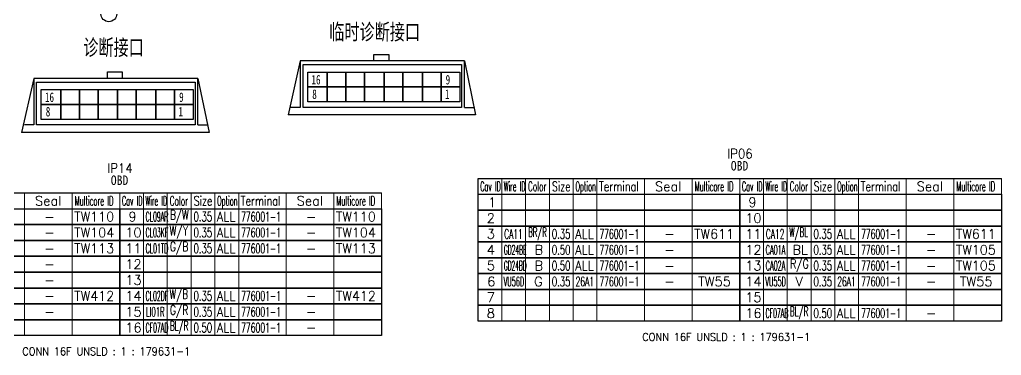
# Model space of a CAD drawing. Header units: inches. Extents: x 47316 to 59086, y 3141 to 11743.
# Drawn here: x 51089.5 to 51399, y 8415.4 to 8521.3 of the extents above; entities that cross this region are included whole.
import ezdxf

# ---------------------------------------------------------------- set-up
doc = ezdxf.new("R2010")
doc.units = ezdxf.units.IN
doc.header["$MEASUREMENT"] = 0
doc.layers.add('___SHELL', color=7, linetype='Continuous')
doc.styles.add('MtX_FangSong_GB2312', font='')
doc.styles.add('MtX_SimSun', font='')
doc.styles.get("Standard").update_dxf_attribs({"font": ''})
doc.styles.get('MtX_FangSong_GB2312').set_extended_font_data('FangSong_GB2312')
doc.styles.get('MtX_SimSun').set_extended_font_data('SimSun')
doc.styles.get('Standard').set_extended_font_data('SimSun')

msp = doc.modelspace()

# ---------------------------------------------------------------- linework, layer by layer
at = {"color": 0, "linetype": 'Continuous', "lineweight": -2}
for p, q in [((51234, 8471.19), (51399, 8471.19)), ((51234, 8466.19), (51234, 8471.19)), ((51038.54, 8466.64), (51203.54, 8466.64)), ((51234, 8466.19), (51399, 8466.19)), ((51038.54, 8461.64), (51203.54, 8461.64))]:
    msp.add_line(p, q, dxfattribs=at)
at = {"color": 7, "linetype": 'Continuous', "lineweight": 15}
for p, q in [((51241.5, 8466.19), (51241.5, 8471.19)), ((51249, 8466.19), (51249, 8471.19)), ((51256.5, 8466.19), (51256.5, 8471.19)), ((51264, 8466.19), (51264, 8471.19)), ((51271.5, 8466.19), (51271.5, 8471.19)), ((51286.5, 8466.19), (51286.5, 8471.19)), ((51301.5, 8466.19), (51301.5, 8471.19)), ((51316.5, 8466.19), (51316.5, 8471.19)), ((51324, 8466.19), (51324, 8471.19)), ((51331.5, 8466.19), (51331.5, 8471.19)), ((51339, 8466.19), (51339, 8471.19)), ((51346.5, 8466.19), (51346.5, 8471.19)), ((51354, 8466.19), (51354, 8471.19)), ((51369, 8466.19), (51369, 8471.19)), ((51384, 8466.19), (51384, 8471.19)), ((51399, 8466.19), (51399, 8471.19)), ((51091.04, 8461.64), (51091.04, 8466.64)), ((51106.04, 8461.64), (51106.04, 8466.64)), ((51121.04, 8461.64), (51121.04, 8466.64)), ((51128.54, 8461.64), (51128.54, 8466.64)), ((51136.04, 8461.64), (51136.04, 8466.64)), ((51143.54, 8461.64), (51143.54, 8466.64)), ((51151.04, 8461.64), (51151.04, 8466.64)), ((51158.54, 8461.64), (51158.54, 8466.64)), ((51173.54, 8461.64), (51173.54, 8466.64)), ((51188.54, 8461.64), (51188.54, 8466.64)), ((51203.54, 8461.64), (51203.54, 8466.64))]:
    msp.add_line(p, q, dxfattribs=at)
at = {"color": 102, "linetype": 'Continuous', "lineweight": 15}
for p, q in [((51241.5, 8461.19), (51241.5, 8466.19)), ((51249, 8461.19), (51249, 8466.19)), ((51256.5, 8461.19), (51256.5, 8466.19)), ((51264, 8461.19), (51264, 8466.19)), ((51271.5, 8461.19), (51271.5, 8466.19)), ((51286.5, 8461.19), (51286.5, 8466.19)), ((51301.5, 8461.19), (51301.5, 8466.19)), ((51324, 8461.19), (51324, 8466.19)), ((51331.5, 8461.19), (51331.5, 8466.19)), ((51339, 8461.19), (51339, 8466.19)), ((51346.5, 8461.19), (51346.5, 8466.19)), ((51354, 8461.19), (51354, 8466.19)), ((51369, 8461.19), (51369, 8466.19)), ((51384, 8461.19), (51384, 8466.19)), ((51091.04, 8456.64), (51091.04, 8461.64)), ((51106.04, 8456.64), (51106.04, 8461.64)), ((51128.54, 8456.64), (51128.54, 8461.64)), ((51136.04, 8456.64), (51136.04, 8461.64)), ((51143.54, 8456.64), (51143.54, 8461.64)), ((51151.04, 8456.64), (51151.04, 8461.64)), ((51158.54, 8456.64), (51158.54, 8461.64)), ((51173.54, 8456.64), (51173.54, 8461.64)), ((51188.54, 8456.64), (51188.54, 8461.64)), ((51241.5, 8456.19), (51241.5, 8461.19)), ((51249, 8456.19), (51249, 8461.19)), ((51256.5, 8456.19), (51256.5, 8461.19)), ((51264, 8456.19), (51264, 8461.19)), ((51271.5, 8456.19), (51271.5, 8461.19)), ((51286.5, 8456.19), (51286.5, 8461.19)), ((51301.5, 8456.19), (51301.5, 8461.19)), ((51324, 8456.19), (51324, 8461.19)), ((51331.5, 8456.19), (51331.5, 8461.19)), ((51339, 8456.19), (51339, 8461.19)), ((51346.5, 8456.19), (51346.5, 8461.19)), ((51354, 8456.19), (51354, 8461.19)), ((51369, 8456.19), (51369, 8461.19)), ((51384, 8456.19), (51384, 8461.19)), ((51091.04, 8451.64), (51091.04, 8456.64)), ((51106.04, 8451.64), (51106.04, 8456.64)), ((51128.54, 8451.64), (51128.54, 8456.64)), ((51136.04, 8451.64), (51136.04, 8456.64)), ((51143.54, 8451.64), (51143.54, 8456.64)), ((51151.04, 8451.64), (51151.04, 8456.64)), ((51158.54, 8451.64), (51158.54, 8456.64)), ((51173.54, 8451.64), (51173.54, 8456.64)), ((51188.54, 8451.64), (51188.54, 8456.64)), ((51241.5, 8451.19), (51241.5, 8456.19)), ((51249, 8451.19), (51249, 8456.19)), ((51256.5, 8451.19), (51256.5, 8456.19)), ((51264, 8451.19), (51264, 8456.19)), ((51271.5, 8451.19), (51271.5, 8456.19)), ((51286.5, 8451.19), (51286.5, 8456.19)), ((51301.5, 8451.19), (51301.5, 8456.19)), ((51324, 8451.19), (51324, 8456.19)), ((51331.5, 8451.19), (51331.5, 8456.19)), ((51339, 8451.19), (51339, 8456.19)), ((51346.5, 8451.19), (51346.5, 8456.19)), ((51354, 8451.19), (51354, 8456.19)), ((51369, 8451.19), (51369, 8456.19)), ((51384, 8451.19), (51384, 8456.19)), ((51091.04, 8446.64), (51091.04, 8451.64)), ((51106.04, 8446.64), (51106.04, 8451.64)), ((51128.54, 8446.64), (51128.54, 8451.64)), ((51136.04, 8446.64), (51136.04, 8451.64)), ((51143.54, 8446.64), (51143.54, 8451.64)), ((51151.04, 8446.64), (51151.04, 8451.64)), ((51158.54, 8446.64), (51158.54, 8451.64)), ((51173.54, 8446.64), (51173.54, 8451.64)), ((51188.54, 8446.64), (51188.54, 8451.64)), ((51241.5, 8446.19), (51241.5, 8451.19)), ((51249, 8446.19), (51249, 8451.19)), ((51256.5, 8446.19), (51256.5, 8451.19)), ((51264, 8446.19), (51264, 8451.19)), ((51271.5, 8446.19), (51271.5, 8451.19)), ((51286.5, 8446.19), (51286.5, 8451.19)), ((51301.5, 8446.19), (51301.5, 8451.19)), ((51324, 8446.19), (51324, 8451.19)), ((51331.5, 8446.19), (51331.5, 8451.19)), ((51339, 8446.19), (51339, 8451.19)), ((51346.5, 8446.19), (51346.5, 8451.19)), ((51354, 8446.19), (51354, 8451.19)), ((51369, 8446.19), (51369, 8451.19)), ((51384, 8446.19), (51384, 8451.19)), ((51091.04, 8441.64), (51091.04, 8446.64)), ((51106.04, 8441.64), (51106.04, 8446.64)), ((51128.54, 8441.64), (51128.54, 8446.64)), ((51136.04, 8441.64), (51136.04, 8446.64)), ((51143.54, 8441.64), (51143.54, 8446.64)), ((51151.04, 8441.64), (51151.04, 8446.64)), ((51158.54, 8441.64), (51158.54, 8446.64)), ((51173.54, 8441.64), (51173.54, 8446.64)), ((51188.54, 8441.64), (51188.54, 8446.64)), ((51241.5, 8441.19), (51241.5, 8446.19)), ((51249, 8441.19), (51249, 8446.19)), ((51256.5, 8441.19), (51256.5, 8446.19)), ((51264, 8441.19), (51264, 8446.19)), ((51271.5, 8441.19), (51271.5, 8446.19)), ((51286.5, 8441.19), (51286.5, 8446.19)), ((51301.5, 8441.19), (51301.5, 8446.19)), ((51324, 8441.19), (51324, 8446.19)), ((51331.5, 8441.19), (51331.5, 8446.19)), ((51339, 8441.19), (51339, 8446.19)), ((51346.5, 8441.19), (51346.5, 8446.19)), ((51354, 8441.19), (51354, 8446.19)), ((51369, 8441.19), (51369, 8446.19)), ((51384, 8441.19), (51384, 8446.19)), ((51091.04, 8436.64), (51091.04, 8441.64)), ((51106.04, 8436.64), (51106.04, 8441.64)), ((51128.54, 8436.64), (51128.54, 8441.64)), ((51136.04, 8436.64), (51136.04, 8441.64)), ((51143.54, 8436.64), (51143.54, 8441.64)), ((51151.04, 8436.64), (51151.04, 8441.64)), ((51158.54, 8436.64), (51158.54, 8441.64)), ((51173.54, 8436.64), (51173.54, 8441.64)), ((51188.54, 8436.64), (51188.54, 8441.64)), ((51241.5, 8436.19), (51241.5, 8441.19)), ((51249, 8436.19), (51249, 8441.19)), ((51256.5, 8436.19), (51256.5, 8441.19)), ((51264, 8436.19), (51264, 8441.19)), ((51271.5, 8436.19), (51271.5, 8441.19)), ((51286.5, 8436.19), (51286.5, 8441.19)), ((51301.5, 8436.19), (51301.5, 8441.19)), ((51324, 8436.19), (51324, 8441.19)), ((51331.5, 8436.19), (51331.5, 8441.19)), ((51339, 8436.19), (51339, 8441.19)), ((51346.5, 8436.19), (51346.5, 8441.19)), ((51354, 8436.19), (51354, 8441.19)), ((51369, 8436.19), (51369, 8441.19)), ((51384, 8436.19), (51384, 8441.19)), ((51091.04, 8431.64), (51091.04, 8436.64)), ((51106.04, 8431.64), (51106.04, 8436.64)), ((51128.54, 8431.64), (51128.54, 8436.64)), ((51136.04, 8431.64), (51136.04, 8436.64)), ((51143.54, 8431.64), (51143.54, 8436.64)), ((51151.04, 8431.64), (51151.04, 8436.64)), ((51158.54, 8431.64), (51158.54, 8436.64)), ((51173.54, 8431.64), (51173.54, 8436.64)), ((51188.54, 8431.64), (51188.54, 8436.64)), ((51241.5, 8431.19), (51241.5, 8436.19)), ((51249, 8431.19), (51249, 8436.19)), ((51256.5, 8431.19), (51256.5, 8436.19)), ((51264, 8431.19), (51264, 8436.19)), ((51271.5, 8431.19), (51271.5, 8436.19)), ((51286.5, 8431.19), (51286.5, 8436.19)), ((51301.5, 8431.19), (51301.5, 8436.19)), ((51324, 8431.19), (51324, 8436.19)), ((51331.5, 8431.19), (51331.5, 8436.19)), ((51339, 8431.19), (51339, 8436.19)), ((51346.5, 8431.19), (51346.5, 8436.19)), ((51354, 8431.19), (51354, 8436.19)), ((51369, 8431.19), (51369, 8436.19)), ((51384, 8431.19), (51384, 8436.19)), ((51091.04, 8426.64), (51091.04, 8431.64)), ((51106.04, 8426.64), (51106.04, 8431.64)), ((51128.54, 8426.64), (51128.54, 8431.64)), ((51136.04, 8426.64), (51136.04, 8431.64)), ((51143.54, 8426.64), (51143.54, 8431.64)), ((51151.04, 8426.64), (51151.04, 8431.64)), ((51158.54, 8426.64), (51158.54, 8431.64)), ((51173.54, 8426.64), (51173.54, 8431.64)), ((51188.54, 8426.64), (51188.54, 8431.64)), ((51241.5, 8426.19), (51241.5, 8431.19)), ((51249, 8426.19), (51249, 8431.19)), ((51256.5, 8426.19), (51256.5, 8431.19)), ((51264, 8426.19), (51264, 8431.19)), ((51271.5, 8426.19), (51271.5, 8431.19)), ((51286.5, 8426.19), (51286.5, 8431.19)), ((51301.5, 8426.19), (51301.5, 8431.19)), ((51324, 8426.19), (51324, 8431.19)), ((51331.5, 8426.19), (51331.5, 8431.19)), ((51339, 8426.19), (51339, 8431.19)), ((51346.5, 8426.19), (51346.5, 8431.19)), ((51354, 8426.19), (51354, 8431.19)), ((51369, 8426.19), (51369, 8431.19)), ((51384, 8426.19), (51384, 8431.19)), ((51091.04, 8421.64), (51091.04, 8426.64)), ((51106.04, 8421.64), (51106.04, 8426.64)), ((51128.54, 8421.64), (51128.54, 8426.64)), ((51136.04, 8421.64), (51136.04, 8426.64)), ((51143.54, 8421.64), (51143.54, 8426.64)), ((51151.04, 8421.64), (51151.04, 8426.64)), ((51158.54, 8421.64), (51158.54, 8426.64)), ((51173.54, 8421.64), (51173.54, 8426.64)), ((51188.54, 8421.64), (51188.54, 8426.64))]:
    msp.add_line(p, q, dxfattribs=at)
at = {"color": 0, "linetype": 'Continuous', "lineweight": -2}
for points in [[(51234, 8461.19), (51234, 8466.19), (51316.5, 8466.19), (51316.5, 8461.19)], [(51316.5, 8461.19), (51316.5, 8466.19), (51399, 8466.19), (51399, 8461.19)], [(51038.54, 8456.64), (51038.54, 8461.64), (51121.04, 8461.64), (51121.04, 8456.64)], [(51121.04, 8456.64), (51121.04, 8461.64), (51203.54, 8461.64), (51203.54, 8456.64)], [(51234, 8456.19), (51234, 8461.19), (51316.5, 8461.19), (51316.5, 8456.19)], [(51316.5, 8456.19), (51316.5, 8461.19), (51399, 8461.19), (51399, 8456.19)], [(51038.54, 8451.64), (51038.54, 8456.64), (51121.04, 8456.64), (51121.04, 8451.64)], [(51121.04, 8451.64), (51121.04, 8456.64), (51203.54, 8456.64), (51203.54, 8451.64)], [(51234, 8451.19), (51234, 8456.19), (51316.5, 8456.19), (51316.5, 8451.19)], [(51316.5, 8451.19), (51316.5, 8456.19), (51399, 8456.19), (51399, 8451.19)], [(51038.54, 8446.64), (51038.54, 8451.64), (51121.04, 8451.64), (51121.04, 8446.64)], [(51121.04, 8446.64), (51121.04, 8451.64), (51203.54, 8451.64), (51203.54, 8446.64)], [(51234, 8446.19), (51234, 8451.19), (51316.5, 8451.19), (51316.5, 8446.19)], [(51316.5, 8446.19), (51316.5, 8451.19), (51399, 8451.19), (51399, 8446.19)], [(51038.54, 8441.64), (51038.54, 8446.64), (51121.04, 8446.64), (51121.04, 8441.64)], [(51121.04, 8441.64), (51121.04, 8446.64), (51203.54, 8446.64), (51203.54, 8441.64)], [(51234, 8441.19), (51234, 8446.19), (51316.5, 8446.19), (51316.5, 8441.19)], [(51316.5, 8441.19), (51316.5, 8446.19), (51399, 8446.19), (51399, 8441.19)], [(51038.54, 8436.64), (51038.54, 8441.64), (51121.04, 8441.64), (51121.04, 8436.64)], [(51121.04, 8436.64), (51121.04, 8441.64), (51203.54, 8441.64), (51203.54, 8436.64)], [(51234, 8436.19), (51234, 8441.19), (51316.5, 8441.19), (51316.5, 8436.19)], [(51316.5, 8436.19), (51316.5, 8441.19), (51399, 8441.19), (51399, 8436.19)], [(51038.54, 8431.64), (51038.54, 8436.64), (51121.04, 8436.64), (51121.04, 8431.64)], [(51121.04, 8431.64), (51121.04, 8436.64), (51203.54, 8436.64), (51203.54, 8431.64)], [(51234, 8431.19), (51234, 8436.19), (51316.5, 8436.19), (51316.5, 8431.19)], [(51316.5, 8431.19), (51316.5, 8436.19), (51399, 8436.19), (51399, 8431.19)], [(51038.54, 8426.64), (51038.54, 8431.64), (51121.04, 8431.64), (51121.04, 8426.64)], [(51121.04, 8426.64), (51121.04, 8431.64), (51203.54, 8431.64), (51203.54, 8426.64)], [(51234, 8426.19), (51234, 8431.19), (51316.5, 8431.19), (51316.5, 8426.19)], [(51316.5, 8426.19), (51316.5, 8431.19), (51399, 8431.19), (51399, 8426.19)], [(51038.54, 8421.64), (51038.54, 8426.64), (51121.04, 8426.64), (51121.04, 8421.64)], [(51121.04, 8421.64), (51121.04, 8426.64), (51203.54, 8426.64), (51203.54, 8421.64)]]:
    msp.add_lwpolyline(points, close=True, dxfattribs=at)
msp.add_circle((51117.59, 8523.15), 2.5, dxfattribs=at)
at = {"layer": '___SHELL', "color": 0, "linetype": 'Continuous', "lineweight": -2}
for p, q in [((51201.17, 8510.34), (51205.87, 8510.34)), ((51201.17, 8508.28), (51201.17, 8510.34)), ((51205.87, 8510.34), (51205.87, 8508.28)), ((51177.94, 8508.28), (51174.12, 8491.23)), ((51229.69, 8508.28), (51177.94, 8508.28)), ((51177.94, 8508.28), (51177.94, 8493.58)), ((51178.83, 8507.11), (51228.81, 8507.11)), ((51178.83, 8493.58), (51178.83, 8507.11)), ((51205.87, 8508.28), (51201.17, 8508.28)), ((51228.81, 8507.11), (51228.81, 8493.58)), ((51229.69, 8493.58), (51229.69, 8508.28)), ((51229.69, 8508.28), (51233.22, 8491.23)), ((51093.92, 8502.77), (51090.1, 8485.72)), ((51145.67, 8502.77), (51093.92, 8502.77)), ((51093.92, 8502.77), (51093.92, 8488.07)), ((51117.15, 8504.83), (51121.85, 8504.83)), ((51117.15, 8502.77), (51117.15, 8504.83)), ((51121.85, 8502.77), (51117.15, 8502.77)), ((51121.85, 8504.83), (51121.85, 8502.77)), ((51145.67, 8488.07), (51145.67, 8502.77)), ((51145.67, 8502.77), (51149.2, 8485.72)), ((51180.3, 8504.75), (51186.47, 8504.75)), ((51180.3, 8500.05), (51180.3, 8504.75)), ((51186.47, 8504.75), (51186.47, 8500.05)), ((51186.47, 8504.75), (51192.35, 8504.75)), ((51186.47, 8500.05), (51186.47, 8504.75)), ((51192.35, 8504.75), (51192.35, 8500.05)), ((51192.35, 8504.75), (51198.23, 8504.75)), ((51192.35, 8500.05), (51192.35, 8504.75)), ((51198.23, 8504.75), (51198.23, 8500.05)), ((51198.23, 8504.75), (51204.4, 8504.75)), ((51198.23, 8500.05), (51198.23, 8504.75)), ((51204.4, 8504.75), (51204.4, 8500.05)), ((51204.4, 8504.75), (51210.28, 8504.75)), ((51204.4, 8500.05), (51204.4, 8504.75)), ((51210.28, 8504.75), (51210.28, 8500.05)), ((51210.28, 8504.75), (51216.46, 8504.75)), ((51210.28, 8500.05), (51210.28, 8504.75)), ((51216.46, 8504.75), (51216.46, 8500.05)), ((51216.46, 8504.75), (51222.34, 8504.75)), ((51216.46, 8500.05), (51216.46, 8504.75)), ((51222.34, 8504.75), (51222.34, 8500.05)), ((51222.34, 8504.75), (51228.22, 8504.75)), ((51222.34, 8500.05), (51222.34, 8504.75)), ((51228.22, 8504.75), (51228.22, 8500.05)), ((51094.81, 8501.6), (51144.79, 8501.6)), ((51094.81, 8488.07), (51094.81, 8501.6)), ((51144.79, 8501.6), (51144.79, 8488.07)), ((51186.47, 8500.05), (51180.3, 8500.05)), ((51180.3, 8500.05), (51186.47, 8500.05)), ((51180.3, 8495.35), (51180.3, 8500.05)), ((51192.35, 8500.05), (51186.47, 8500.05)), ((51186.47, 8500.05), (51186.47, 8495.35)), ((51186.47, 8500.05), (51192.35, 8500.05)), ((51186.47, 8495.35), (51186.47, 8500.05)), ((51198.23, 8500.05), (51192.35, 8500.05)), ((51192.35, 8500.05), (51192.35, 8495.35)), ((51192.35, 8500.05), (51198.23, 8500.05)), ((51192.35, 8495.35), (51192.35, 8500.05)), ((51204.4, 8500.05), (51198.23, 8500.05)), ((51198.23, 8500.05), (51198.23, 8495.35)), ((51198.23, 8500.05), (51204.4, 8500.05)), ((51198.23, 8495.35), (51198.23, 8500.05)), ((51210.28, 8500.05), (51204.4, 8500.05)), ((51204.4, 8500.05), (51204.4, 8495.35)), ((51204.4, 8500.05), (51210.28, 8500.05)), ((51204.4, 8495.35), (51204.4, 8500.05)), ((51216.46, 8500.05), (51210.28, 8500.05)), ((51210.28, 8500.05), (51210.28, 8495.35)), ((51210.28, 8500.05), (51216.46, 8500.05)), ((51210.28, 8495.35), (51210.28, 8500.05)), ((51222.34, 8500.05), (51216.46, 8500.05)), ((51216.46, 8500.05), (51216.46, 8495.35)), ((51216.46, 8500.05), (51222.34, 8500.05)), ((51216.46, 8495.35), (51216.46, 8500.05)), ((51222.34, 8500.05), (51222.34, 8495.35)), ((51228.22, 8500.05), (51222.34, 8500.05)), ((51222.34, 8500.05), (51228.22, 8500.05)), ((51222.34, 8495.35), (51222.34, 8500.05)), ((51228.22, 8500.05), (51228.22, 8495.35)), ((51096.28, 8499.24), (51102.45, 8499.24)), ((51096.28, 8494.54), (51096.28, 8499.24)), ((51102.45, 8499.24), (51102.45, 8494.54)), ((51102.45, 8499.24), (51108.33, 8499.24)), ((51102.45, 8494.54), (51102.45, 8499.24)), ((51108.33, 8499.24), (51108.33, 8494.54)), ((51108.33, 8499.24), (51114.21, 8499.24)), ((51108.33, 8494.54), (51108.33, 8499.24)), ((51114.21, 8499.24), (51114.21, 8494.54)), ((51114.21, 8499.24), (51120.38, 8499.24)), ((51114.21, 8494.54), (51114.21, 8499.24)), ((51120.38, 8499.24), (51120.38, 8494.54)), ((51120.38, 8499.24), (51126.26, 8499.24)), ((51120.38, 8494.54), (51120.38, 8499.24)), ((51126.26, 8499.24), (51126.26, 8494.54)), ((51126.26, 8499.24), (51132.44, 8499.24)), ((51126.26, 8494.54), (51126.26, 8499.24)), ((51132.44, 8499.24), (51132.44, 8494.54)), ((51132.44, 8499.24), (51138.32, 8499.24)), ((51132.44, 8494.54), (51132.44, 8499.24)), ((51138.32, 8499.24), (51138.32, 8494.54)), ((51138.32, 8499.24), (51144.2, 8499.24)), ((51138.32, 8494.54), (51138.32, 8499.24)), ((51144.2, 8499.24), (51144.2, 8494.54)), ((51102.45, 8494.54), (51096.28, 8494.54)), ((51096.28, 8494.54), (51102.45, 8494.54)), ((51096.28, 8489.84), (51096.28, 8494.54)), ((51108.33, 8494.54), (51102.45, 8494.54)), ((51102.45, 8494.54), (51102.45, 8489.84)), ((51102.45, 8494.54), (51108.33, 8494.54)), ((51102.45, 8489.84), (51102.45, 8494.54)), ((51114.21, 8494.54), (51108.33, 8494.54)), ((51108.33, 8494.54), (51108.33, 8489.84)), ((51108.33, 8494.54), (51114.21, 8494.54)), ((51108.33, 8489.84), (51108.33, 8494.54)), ((51120.38, 8494.54), (51114.21, 8494.54)), ((51114.21, 8494.54), (51114.21, 8489.84)), ((51114.21, 8494.54), (51120.38, 8494.54)), ((51114.21, 8489.84), (51114.21, 8494.54)), ((51126.26, 8494.54), (51120.38, 8494.54)), ((51120.38, 8494.54), (51120.38, 8489.84)), ((51120.38, 8494.54), (51126.26, 8494.54)), ((51120.38, 8489.84), (51120.38, 8494.54)), ((51132.44, 8494.54), (51126.26, 8494.54)), ((51126.26, 8494.54), (51126.26, 8489.84)), ((51126.26, 8494.54), (51132.44, 8494.54)), ((51126.26, 8489.84), (51126.26, 8494.54)), ((51138.32, 8494.54), (51132.44, 8494.54)), ((51132.44, 8494.54), (51132.44, 8489.84)), ((51132.44, 8494.54), (51138.32, 8494.54)), ((51132.44, 8489.84), (51132.44, 8494.54)), ((51138.32, 8494.54), (51138.32, 8489.84)), ((51144.2, 8494.54), (51138.32, 8494.54)), ((51138.32, 8494.54), (51144.2, 8494.54)), ((51138.32, 8489.84), (51138.32, 8494.54)), ((51144.2, 8494.54), (51144.2, 8489.84)), ((51177.94, 8493.58), (51175, 8493.58)), ((51228.81, 8493.58), (51178.83, 8493.58)), ((51186.47, 8495.35), (51180.3, 8495.35)), ((51192.35, 8495.35), (51186.47, 8495.35)), ((51198.23, 8495.35), (51192.35, 8495.35)), ((51204.4, 8495.35), (51198.23, 8495.35)), ((51210.28, 8495.35), (51204.4, 8495.35)), ((51216.46, 8495.35), (51210.28, 8495.35)), ((51222.34, 8495.35), (51216.46, 8495.35)), ((51228.22, 8495.35), (51222.34, 8495.35)), ((51229.69, 8493.58), (51232.92, 8493.58)), ((51233.22, 8491.23), (51174.12, 8491.23)), ((51093.92, 8488.07), (51090.98, 8488.07)), ((51144.79, 8488.07), (51094.81, 8488.07)), ((51102.45, 8489.84), (51096.28, 8489.84)), ((51108.33, 8489.84), (51102.45, 8489.84)), ((51114.21, 8489.84), (51108.33, 8489.84)), ((51120.38, 8489.84), (51114.21, 8489.84)), ((51126.26, 8489.84), (51120.38, 8489.84)), ((51132.44, 8489.84), (51126.26, 8489.84)), ((51138.32, 8489.84), (51132.44, 8489.84)), ((51144.2, 8489.84), (51138.32, 8489.84)), ((51145.67, 8488.07), (51148.9, 8488.07)), ((51149.2, 8485.72), (51090.1, 8485.72))]:
    msp.add_line(p, q, dxfattribs=at)

# ---------------------------------------------------------------- texts
at = {"color": 0, "lineweight": -2, "style": 'MtX_FangSong_GB2312', "width": 0.7}
for s, p in [('临时诊断接口', (51187.08, 8514.94)), ('诊断接口', (51109.55, 8510.03))]:
    msp.add_text(s, height=5, rotation=360, dxfattribs=at).set_placement(p)
at = {"color": 6, "linetype": 'Continuous', "lineweight": 20, "char_height": 3, "attachment_point": 1}
for s, insert, width in [('\\Fromans.shx;\\W0.9000000000;\\T1.0000000000;\\o\\lIP06', (51312.58, 8480.51), 8.8714), ('\\Fromans.shx;\\W0.9000000000;\\T1.0000000000;\\o\\lIP14', (51117.12, 8475.96), 8.8714), ('\\f黑体|b0|i0|c1|p0;\\W0.9000000000;\\T1.0000000000;\\o\\lOBD', (51313.7, 8476.69), 5.8247), ('\\f黑体|b0|i0|c1|p0;\\W0.9000000000;\\T1.0000000000;\\o\\lOBD', (51118.23, 8472.14), 5.8247)]:
    msp.add_mtext(s, dxfattribs=dict(at, insert=insert, width=width))
at = {"color": 7, "linetype": 'Continuous', "lineweight": 15, "char_height": 3, "attachment_point": 1}
for s, insert, width in [('\\Fromans.shx;\\W0.4292452830;\\T1.0000000000;\\o\\lCav ID', (51234.69, 8470.19), 6.5), ('\\Fromans.shx;\\W0.4026548673;\\T1.0000000000;\\o\\lWire ID', (51242.12, 8470.19), 6.5), ('\\Fromans.shx;\\W0.5687500000;\\T1.0000000000;\\o\\lColor', (51249.75, 8470.19), 6.5), ('\\Fromans.shx;\\W0.7222222222;\\T1.0000000000;\\o\\lSize', (51257.31, 8470.19), 6.5), ('\\Fromans.shx;\\W0.4595959596;\\T1.0000000000;\\o\\lOption', (51264.7, 8470.19), 6.5), ('\\Fromans.shx;\\W0.7480916031;\\T1.0000000000;\\o\\lTerminal', (51272.11, 8470.19), 14), ('\\Fromans.shx;\\W1.0000000000;\\T1.0000000000;\\o\\lSeal', (51289.79, 8470.19), 9.2857), ('\\Fromans.shx;\\W0.5185185185;\\T1.0000000000;\\o\\lMulticore ID', (51302.3, 8470.19), 14), ('\\Fromans.shx;\\W0.4292452830;\\T1.0000000000;\\o\\lCav ID', (51317.19, 8470.19), 6.5), ('\\Fromans.shx;\\W0.4026548673;\\T1.0000000000;\\o\\lWire ID', (51324.62, 8470.19), 6.5), ('\\Fromans.shx;\\W0.5687500000;\\T1.0000000000;\\o\\lColor', (51332.25, 8470.19), 6.5), ('\\Fromans.shx;\\W0.7222222222;\\T1.0000000000;\\o\\lSize', (51339.81, 8470.19), 6.5), ('\\Fromans.shx;\\W0.4595959596;\\T1.0000000000;\\o\\lOption', (51347.2, 8470.19), 6.5), ('\\Fromans.shx;\\W0.7480916031;\\T1.0000000000;\\o\\lTerminal', (51354.61, 8470.19), 14), ('\\Fromans.shx;\\W1.0000000000;\\T1.0000000000;\\o\\lSeal', (51372.29, 8470.19), 9.2857), ('\\Fromans.shx;\\W0.5185185185;\\T1.0000000000;\\o\\lMulticore ID', (51384.8, 8470.19), 14), ('\\Fromans.shx;\\W1.0000000000;\\T1.0000000000;\\o\\lSeal', (51094.32, 8465.64), 9.2857), ('\\Fromans.shx;\\W0.5185185185;\\T1.0000000000;\\o\\lMulticore ID', (51106.83, 8465.64), 14), ('\\Fromans.shx;\\W0.4292452830;\\T1.0000000000;\\o\\lCav ID', (51121.72, 8465.64), 6.5), ('\\Fromans.shx;\\W0.4026548673;\\T1.0000000000;\\o\\lWire ID', (51129.15, 8465.64), 6.5), ('\\Fromans.shx;\\W0.5687500000;\\T1.0000000000;\\o\\lColor', (51136.78, 8465.64), 6.5), ('\\Fromans.shx;\\W0.7222222222;\\T1.0000000000;\\o\\lSize', (51144.35, 8465.64), 6.5), ('\\Fromans.shx;\\W0.4595959596;\\T1.0000000000;\\o\\lOption', (51151.73, 8465.64), 6.5), ('\\Fromans.shx;\\W0.7480916031;\\T1.0000000000;\\o\\lTerminal', (51159.14, 8465.64), 14), ('\\Fromans.shx;\\W1.0000000000;\\T1.0000000000;\\o\\lSeal', (51176.82, 8465.64), 9.2857), ('\\Fromans.shx;\\W0.5185185185;\\T1.0000000000;\\o\\lMulticore ID', (51189.33, 8465.64), 14), ('\\Fromans.shx;\\W1.0000000000;\\T1.0000000000;\\o\\l1', (51237.18, 8465.19), 2.8571), ('\\Fromans.shx;\\W1.0000000000;\\T1.0000000000;\\o\\l9', (51319.25, 8465.19), 2.8571), ('\\Fromans.shx;\\W1.0000000000;\\T1.0000000000;\\o\\l9', (51123.79, 8460.64), 2.8571), ('\\Fromans.shx;\\W1.0000000000;\\T1.0000000000;\\o\\l2', (51236.75, 8460.19), 2.8571), ('\\Fromans.shx;\\W1.0000000000;\\T1.0000000000;\\o\\l10', (51318.25, 8460.19), 5.7143), ('\\Fromans.shx;\\W1.0000000000;\\T1.0000000000;\\o\\l10', (51122.79, 8455.64), 5.7143), ('\\Fromans.shx;\\W1.0000000000;\\T1.0000000000;\\o\\l3', (51236.75, 8455.19), 2.8571), ('\\Fromans.shx;\\W1.0000000000;\\T1.0000000000;\\o\\l11', (51318.25, 8455.19), 5.7143), ('\\Fromans.shx;\\W1.0000000000;\\T1.0000000000;\\o\\l11', (51122.79, 8450.64), 5.7143), ('\\Fromans.shx;\\W1.0000000000;\\T1.0000000000;\\o\\l4', (51236.75, 8450.19), 2.8571), ('\\Fromans.shx;\\W1.0000000000;\\T1.0000000000;\\o\\l12', (51318.25, 8450.19), 5.7143), ('\\Fromans.shx;\\W1.0000000000;\\T1.0000000000;\\o\\l12', (51122.79, 8445.64), 5.7143), ('\\Fromans.shx;\\W1.0000000000;\\T1.0000000000;\\o\\l5', (51236.75, 8445.19), 2.8571), ('\\Fromans.shx;\\W1.0000000000;\\T1.0000000000;\\o\\l13', (51318.25, 8445.19), 5.7143), ('\\Fromans.shx;\\W1.0000000000;\\T1.0000000000;\\o\\l13', (51122.79, 8440.64), 5.7143), ('\\Fromans.shx;\\W1.0000000000;\\T1.0000000000;\\o\\l6', (51236.89, 8440.19), 2.8571), ('\\Fromans.shx;\\W1.0000000000;\\T1.0000000000;\\o\\l14', (51318.25, 8440.19), 5.7143), ('\\Fromans.shx;\\W1.0000000000;\\T1.0000000000;\\o\\l14', (51122.79, 8435.64), 5.7143), ('\\Fromans.shx;\\W1.0000000000;\\T1.0000000000;\\o\\l7', (51236.75, 8435.19), 2.8571), ('\\Fromans.shx;\\W1.0000000000;\\T1.0000000000;\\o\\l15', (51318.25, 8435.19), 5.7143), ('\\Fromans.shx;\\W1.0000000000;\\T1.0000000000;\\o\\l15', (51122.79, 8430.64), 5.7143), ('\\Fromans.shx;\\W1.0000000000;\\T1.0000000000;\\o\\l8', (51236.75, 8430.19), 2.8571), ('\\Fromans.shx;\\W1.0000000000;\\T1.0000000000;\\o\\l16', (51318.25, 8430.19), 5.7143), ('\\Fromans.shx;\\W1.0000000000;\\T1.0000000000;\\o\\l16', (51122.79, 8425.64), 5.7143)]:
    msp.add_mtext(s, dxfattribs=dict(at, insert=insert, width=width))
at = {"color": 21, "linetype": 'Continuous', "lineweight": 15, "char_height": 3, "attachment_point": 1}
for s, insert, width in [('\\Fromans.shx;\\W0.9800000000;\\T1.0000000000;\\o\\lTW110', (51106.68, 8460.64), 14), ('\\Fromans.shx;\\W0.3888888889;\\T1.0000000000;\\o\\lCL09AR', (51129.2, 8460.64), 6.5), ('\\Fromans.shx;\\W0.6500000000;\\T1.0000000000;\\o\\l0.35', (51144.32, 8460.64), 6.5), ('\\Fromans.shx;\\W0.5903614458;\\T1.0000000000;\\o\\l776001-1', (51159.29, 8460.64), 14), ('\\Fromans.shx;\\W0.9800000000;\\T1.0000000000;\\o\\lTW110', (51189.18, 8460.64), 14), ('\\Fromans.shx;\\W0.9800000000;\\T1.0000000000;\\o\\lTW104', (51106.68, 8455.64), 14), ('\\Fromans.shx;\\W0.3888888889;\\T1.0000000000;\\o\\lCL03KF', (51129.2, 8455.64), 6.5), ('\\Fromans.shx;\\W0.6500000000;\\T1.0000000000;\\o\\l0.35', (51144.32, 8455.64), 6.5), ('\\Fromans.shx;\\W0.5903614458;\\T1.0000000000;\\o\\l776001-1', (51159.29, 8455.64), 14), ('\\Fromans.shx;\\W0.9800000000;\\T1.0000000000;\\o\\lTW104', (51189.18, 8455.64), 14), ('\\Fromans.shx;\\W0.5759493671;\\T1.0000000000;\\o\\lCA11', (51242.25, 8455.19), 6.5), ('\\Fromans.shx;\\W0.6500000000;\\T1.0000000000;\\o\\l0.35', (51257.28, 8455.19), 6.5), ('\\Fromans.shx;\\W0.5903614458;\\T1.0000000000;\\o\\l776001-1', (51272.25, 8455.19), 14), ('\\Fromans.shx;\\W0.9800000000;\\T1.0000000000;\\o\\lTW611', (51302.14, 8455.19), 14), ('\\Fromans.shx;\\W0.5759493671;\\T1.0000000000;\\o\\lCA12', (51324.75, 8455.19), 6.5), ('\\Fromans.shx;\\W0.6500000000;\\T1.0000000000;\\o\\l0.35', (51339.78, 8455.19), 6.5), ('\\Fromans.shx;\\W0.5903614458;\\T1.0000000000;\\o\\l776001-1', (51354.75, 8455.19), 14), ('\\Fromans.shx;\\W0.9800000000;\\T1.0000000000;\\o\\lTW611', (51384.64, 8455.19), 14), ('\\Fromans.shx;\\W0.9800000000;\\T1.0000000000;\\o\\lTW113', (51106.68, 8450.64), 14), ('\\Fromans.shx;\\W0.3956521739;\\T1.0000000000;\\o\\lCL01TD', (51129.21, 8450.64), 6.5), ('\\Fromans.shx;\\W0.6500000000;\\T1.0000000000;\\o\\l0.35', (51144.32, 8450.64), 6.5), ('\\Fromans.shx;\\W0.5903614458;\\T1.0000000000;\\o\\l776001-1', (51159.29, 8450.64), 14), ('\\Fromans.shx;\\W0.9800000000;\\T1.0000000000;\\o\\lTW113', (51189.18, 8450.64), 14), ('\\Fromans.shx;\\W0.3729508197;\\T1.0000000000;\\o\\lGD24BE', (51242.16, 8450.19), 6.5), ('\\Fromans.shx;\\W0.6500000000;\\T1.0000000000;\\o\\l0.50', (51257.28, 8450.19), 6.5), ('\\Fromans.shx;\\W0.5903614458;\\T1.0000000000;\\o\\l776001-1', (51272.25, 8450.19), 14), ('\\Fromans.shx;\\W0.4690721649;\\T1.0000000000;\\o\\lCA01A', (51324.7, 8450.19), 6.5), ('\\Fromans.shx;\\W0.6500000000;\\T1.0000000000;\\o\\l0.35', (51339.78, 8450.19), 6.5), ('\\Fromans.shx;\\W0.5903614458;\\T1.0000000000;\\o\\l776001-1', (51354.75, 8450.19), 14), ('\\Fromans.shx;\\W0.9800000000;\\T1.0000000000;\\o\\lTW105', (51384.64, 8450.19), 14), ('\\Fromans.shx;\\W0.3669354839;\\T1.0000000000;\\o\\lGD24BD', (51242.16, 8445.19), 6.5), ('\\Fromans.shx;\\W0.6500000000;\\T1.0000000000;\\o\\l0.50', (51257.28, 8445.19), 6.5), ('\\Fromans.shx;\\W0.5903614458;\\T1.0000000000;\\o\\l776001-1', (51272.25, 8445.19), 14), ('\\Fromans.shx;\\W0.4690721649;\\T1.0000000000;\\o\\lCA02A', (51324.7, 8445.19), 6.5), ('\\Fromans.shx;\\W0.6500000000;\\T1.0000000000;\\o\\l0.35', (51339.78, 8445.19), 6.5), ('\\Fromans.shx;\\W0.5903614458;\\T1.0000000000;\\o\\l776001-1', (51354.75, 8445.19), 14), ('\\Fromans.shx;\\W0.9800000000;\\T1.0000000000;\\o\\lTW105', (51384.64, 8445.19), 14), ('\\Fromans.shx;\\W0.4504950495;\\T1.0000000000;\\o\\lVU56D', (51242.07, 8440.19), 6.5), ('\\Fromans.shx;\\W0.6500000000;\\T1.0000000000;\\o\\l0.35', (51257.28, 8440.19), 6.5), ('\\Fromans.shx;\\W0.5903614458;\\T1.0000000000;\\o\\l776001-1', (51272.25, 8440.19), 14), ('\\Fromans.shx;\\W1.0000000000;\\T1.0000000000;\\o\\lTW55', (51303.43, 8440.19), 11.4286), ('\\Fromans.shx;\\W0.4504950495;\\T1.0000000000;\\o\\lVU55D', (51324.57, 8440.19), 6.5), ('\\Fromans.shx;\\W0.6500000000;\\T1.0000000000;\\o\\l0.35', (51339.78, 8440.19), 6.5), ('\\Fromans.shx;\\W0.5903614458;\\T1.0000000000;\\o\\l776001-1', (51354.75, 8440.19), 14), ('\\Fromans.shx;\\W1.0000000000;\\T1.0000000000;\\o\\lTW55', (51385.93, 8440.19), 11.4286), ('\\Fromans.shx;\\W0.9800000000;\\T1.0000000000;\\o\\lTW412', (51106.68, 8435.64), 14), ('\\Fromans.shx;\\W0.3888888889;\\T1.0000000000;\\o\\lCL02DF', (51129.2, 8435.64), 6.5), ('\\Fromans.shx;\\W0.6500000000;\\T1.0000000000;\\o\\l0.35', (51144.32, 8435.64), 6.5), ('\\Fromans.shx;\\W0.5903614458;\\T1.0000000000;\\o\\l776001-1', (51159.29, 8435.64), 14), ('\\Fromans.shx;\\W0.9800000000;\\T1.0000000000;\\o\\lTW412', (51189.18, 8435.64), 14), ('\\Fromans.shx;\\W0.5290697674;\\T1.0000000000;\\o\\lLI01R', (51129.34, 8430.64), 6.5), ('\\Fromans.shx;\\W0.6500000000;\\T1.0000000000;\\o\\l0.35', (51144.32, 8430.64), 6.5), ('\\Fromans.shx;\\W0.5903614458;\\T1.0000000000;\\o\\l776001-1', (51159.29, 8430.64), 14), ('\\Fromans.shx;\\W0.3855932203;\\T1.0000000000;\\o\\lCF07AB', (51324.67, 8430.19), 6.5), ('\\Fromans.shx;\\W0.6500000000;\\T1.0000000000;\\o\\l0.50', (51339.78, 8430.19), 6.5), ('\\Fromans.shx;\\W0.5903614458;\\T1.0000000000;\\o\\l776001-1', (51354.75, 8430.19), 14), ('\\Fromans.shx;\\W0.3855932203;\\T1.0000000000;\\o\\lCF07AD', (51129.2, 8425.64), 6.5), ('\\Fromans.shx;\\W0.6500000000;\\T1.0000000000;\\o\\l0.50', (51144.32, 8425.64), 6.5), ('\\Fromans.shx;\\W0.5903614458;\\T1.0000000000;\\o\\l776001-1', (51159.29, 8425.64), 14)]:
    msp.add_mtext(s, dxfattribs=dict(at, insert=insert, width=width))
at = {"color": 140, "linetype": 'Continuous', "lineweight": 15, "char_height": 3, "attachment_point": 1}
for s, insert, width in [('\\Fromans.shx;\\W0.6791044776;\\T1.0000000000;\\o\\lB/W', (51136.93, 8461.21), 6.5), ('\\Fromans.shx;\\W0.8750000000;\\T1.0000000000;\\o\\lALL', (51151.66, 8460.64), 6.5), ('\\Fromans.shx;\\W1.0000000000;\\T1.0000000000;\\o\\l-', (51097.25, 8460.64), 3.7143), ('\\Fromans.shx;\\W0.7109375000;\\T1.0000000000;\\o\\lW/Y', (51136.74, 8456.21), 6.5), ('\\Fromans.shx;\\W1.0000000000;\\T1.0000000000;\\o\\l-', (51179.75, 8460.64), 3.7143), ('\\Fromans.shx;\\W0.5352941176;\\T1.0000000000;\\o\\lBR/R', (51249.81, 8455.76), 6.5), ('\\Fromans.shx;\\W0.5416666667;\\T1.0000000000;\\o\\lW/BL', (51332.16, 8455.76), 6.5), ('\\Fromans.shx;\\W1.0000000000;\\T1.0000000000;\\o\\l-', (51097.25, 8455.64), 3.7143), ('\\Fromans.shx;\\W0.8750000000;\\T1.0000000000;\\o\\lALL', (51151.66, 8455.64), 6.5), ('\\Fromans.shx;\\W1.0000000000;\\T1.0000000000;\\o\\l-', (51179.75, 8455.64), 3.7143), ('\\Fromans.shx;\\W0.8750000000;\\T1.0000000000;\\o\\lALL', (51264.63, 8455.19), 6.5), ('\\Fromans.shx;\\W1.0000000000;\\T1.0000000000;\\o\\l-', (51292.72, 8455.19), 3.7143), ('\\Fromans.shx;\\W0.8750000000;\\T1.0000000000;\\o\\lALL', (51347.13, 8455.19), 6.5), ('\\Fromans.shx;\\W1.0000000000;\\T1.0000000000;\\o\\l-', (51375.22, 8455.19), 3.7143), ('\\Fromans.shx;\\W0.7109375000;\\T1.0000000000;\\o\\lG/B', (51136.84, 8451.21), 6.5), ('\\Fromans.shx;\\W0.8750000000;\\T1.0000000000;\\o\\lALL', (51151.66, 8450.64), 6.5), ('\\Fromans.shx;\\W1.0000000000;\\T1.0000000000;\\o\\lB', (51251.82, 8450.19), 3), ('\\Fromans.shx;\\W0.8750000000;\\T1.0000000000;\\o\\lALL', (51264.63, 8450.19), 6.5), ('\\Fromans.shx;\\W1.0000000000;\\T1.0000000000;\\o\\lBL', (51333.11, 8450.19), 5.4286), ('\\Fromans.shx;\\W0.8750000000;\\T1.0000000000;\\o\\lALL', (51347.13, 8450.19), 6.5), ('\\Fromans.shx;\\W1.0000000000;\\T1.0000000000;\\o\\l-', (51097.25, 8450.64), 3.7143), ('\\Fromans.shx;\\W1.0000000000;\\T1.0000000000;\\o\\l-', (51179.75, 8450.64), 3.7143), ('\\Fromans.shx;\\W1.0000000000;\\T1.0000000000;\\o\\l-', (51292.72, 8450.19), 3.7143), ('\\Fromans.shx;\\W1.0000000000;\\T1.0000000000;\\o\\l-', (51375.22, 8450.19), 3.7143), ('\\Fromans.shx;\\W1.0000000000;\\T1.0000000000;\\o\\l-', (51097.25, 8445.64), 3.7143), ('\\Fromans.shx;\\W1.0000000000;\\T1.0000000000;\\o\\lB', (51251.82, 8445.19), 3), ('\\Fromans.shx;\\W0.8750000000;\\T1.0000000000;\\o\\lALL', (51264.63, 8445.19), 6.5), ('\\Fromans.shx;\\W0.7109375000;\\T1.0000000000;\\o\\lR/G', (51332.41, 8445.76), 6.5), ('\\Fromans.shx;\\W0.8750000000;\\T1.0000000000;\\o\\lALL', (51347.13, 8445.19), 6.5), ('\\Fromans.shx;\\W1.0000000000;\\T1.0000000000;\\o\\l-', (51292.72, 8445.19), 3.7143), ('\\Fromans.shx;\\W1.0000000000;\\T1.0000000000;\\o\\l-', (51375.22, 8445.19), 3.7143), ('\\Fromans.shx;\\W1.0000000000;\\T1.0000000000;\\o\\l-', (51097.25, 8440.64), 3.7143), ('\\Fromans.shx;\\W1.0000000000;\\T1.0000000000;\\o\\lG', (51251.68, 8440.19), 3), ('\\Fromans.shx;\\W0.5833333333;\\T1.0000000000;\\o\\l26A1', (51264.75, 8440.19), 6.5), ('\\Fromans.shx;\\W1.0000000000;\\T1.0000000000;\\o\\l-', (51292.72, 8440.19), 3.7143), ('\\Fromans.shx;\\W1.0000000000;\\T1.0000000000;\\o\\lV', (51334.11, 8440.19), 2.5714), ('\\Fromans.shx;\\W0.5833333333;\\T1.0000000000;\\o\\l26A1', (51347.25, 8440.19), 6.5), ('\\Fromans.shx;\\W1.0000000000;\\T1.0000000000;\\o\\l-', (51375.22, 8440.19), 3.7143), ('\\Fromans.shx;\\W0.6791044776;\\T1.0000000000;\\o\\lW/B', (51136.73, 8436.21), 6.5), ('\\Fromans.shx;\\W0.8750000000;\\T1.0000000000;\\o\\lALL', (51151.66, 8435.64), 6.5), ('\\Fromans.shx;\\W1.0000000000;\\T1.0000000000;\\o\\l-', (51097.25, 8435.64), 3.7143), ('\\Fromans.shx;\\W0.7109375000;\\T1.0000000000;\\o\\lG/R', (51136.84, 8431.21), 6.5), ('\\Fromans.shx;\\W1.0000000000;\\T1.0000000000;\\o\\l-', (51179.75, 8435.64), 3.7143), ('\\Fromans.shx;\\W1.0000000000;\\T1.0000000000;\\o\\l-', (51097.25, 8430.64), 3.7143), ('\\Fromans.shx;\\W0.8750000000;\\T1.0000000000;\\o\\lALL', (51151.66, 8430.64), 6.5), ('\\Fromans.shx;\\W1.0000000000;\\T1.0000000000;\\o\\l-', (51179.75, 8430.64), 3.7143), ('\\Fromans.shx;\\W0.5617283951;\\T1.0000000000;\\o\\lBL/R', (51332.32, 8430.76), 6.5), ('\\Fromans.shx;\\W0.8750000000;\\T1.0000000000;\\o\\lALL', (51347.13, 8430.19), 6.5), ('\\Fromans.shx;\\W1.0000000000;\\T1.0000000000;\\o\\l-', (51375.22, 8430.19), 3.7143), ('\\Fromans.shx;\\W0.5617283951;\\T1.0000000000;\\o\\lBL/R', (51136.86, 8426.21), 6.5), ('\\Fromans.shx;\\W0.8750000000;\\T1.0000000000;\\o\\lALL', (51151.66, 8425.64), 6.5), ('\\Fromans.shx;\\W1.0000000000;\\T1.0000000000;\\o\\l-', (51179.75, 8425.64), 3.7143)]:
    msp.add_mtext(s, dxfattribs=dict(at, insert=insert, width=width))
at = {"color": 42, "linetype": 'Continuous', "lineweight": 15, "char_height": 2.5, "width": 62.0357, "attachment_point": 1}
for insert in [(51285.8, 8422.44), (51090.34, 8417.89)]:
    msp.add_mtext('\\Fromans.shx;\\W0.9000000000;\\T1.0000000000;\\o\\lCONN 16F UNSLD : 1 : 179631-1', dxfattribs=dict(at, insert=insert))
at = {"layer": '___SHELL', "color": 0, "lineweight": -2, "style": 'MtX_SimSun', "width": 0.7}
for s, p in [('16', (51181.49, 8500.86)), ('9', (51223.79, 8500.85)), ('16', (51097.47, 8495.34)), ('9', (51139.77, 8495.34)), ('8', (51181.74, 8496.28)), ('1', (51223.58, 8496.28)), ('8', (51097.72, 8490.77)), ('1', (51139.56, 8490.77))]:
    msp.add_text(s, height=3, dxfattribs=at).set_placement(p)

doc.saveas('drawing.dxf')
